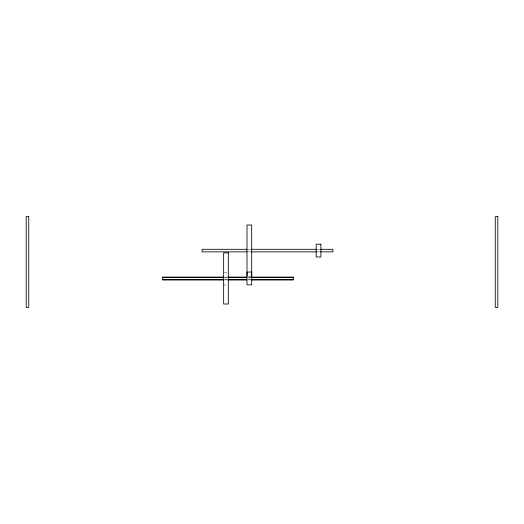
<?xml version="1.0" encoding="UTF-8"?>
<svg xmlns="http://www.w3.org/2000/svg" width="524" height="524" viewBox="0 0 524 524"><rect width="100%" height="100%" fill="white"/><g stroke="black" fill="none" stroke-linecap="round" stroke-linejoin="round"><path stroke-width="0.39" stroke-dasharray="2.62 1.97" d="M247.872 249.3L251.14 249.3M317.367 249.3L319.817 249.3M247.872 251.854L251.14 251.854M317.367 251.854L319.817 251.854M224.429 272.225L227.554 272.225M248.559 276.141L250.904 276.141M224.685 277.163L227.134 277.163M248.389 277.163L250.845 277.163M224.685 277.334L227.134 277.334M248.389 277.334L250.845 277.334M224.685 279.724L227.134 279.724M248.389 279.724L250.845 279.724M224.685 279.895L227.134 279.895M248.389 279.895L250.845 279.895M223.65 285.004L227.554 285.004"/><path stroke-width="0.79" d="M247.053 249.3L202.087 249.3L202.087 251.854L247.053 251.854M251.14 249.3L316.548 249.3M320.636 249.3L332.897 249.3L332.897 251.854L320.636 251.854M251.14 251.854L316.548 251.854M223.866 277.163L162.545 277.163L162.545 279.895L223.866 279.895M227.953 277.163L246.758 277.163M251.664 277.163L293.355 277.163L293.355 279.895L251.664 279.895M162.545 277.334L223.866 277.334M227.953 277.334L246.758 277.334M251.664 277.334L293.355 277.334M162.545 279.724L223.866 279.724M227.953 279.724L246.758 279.724M251.664 279.724L293.355 279.724M227.953 279.895L246.758 279.895M251.684 276.141L251.684 225.012L247.001 225.012L247.001 276.141M28.755 216.582L26.2 216.582L26.2 307.418L28.755 307.418L28.755 216.582M497.8 216.582L495.246 216.582L495.246 307.418L497.8 307.418L497.8 216.582M320.885 244.184L316.195 244.184L316.195 256.97L320.885 256.97L320.885 244.184M228.333 252.876L223.65 252.876L223.65 304.012L228.333 304.012L228.333 252.876M251.703 272.054L247.02 272.054L247.02 284.833L251.703 284.833L251.703 272.054"/></g></svg>
